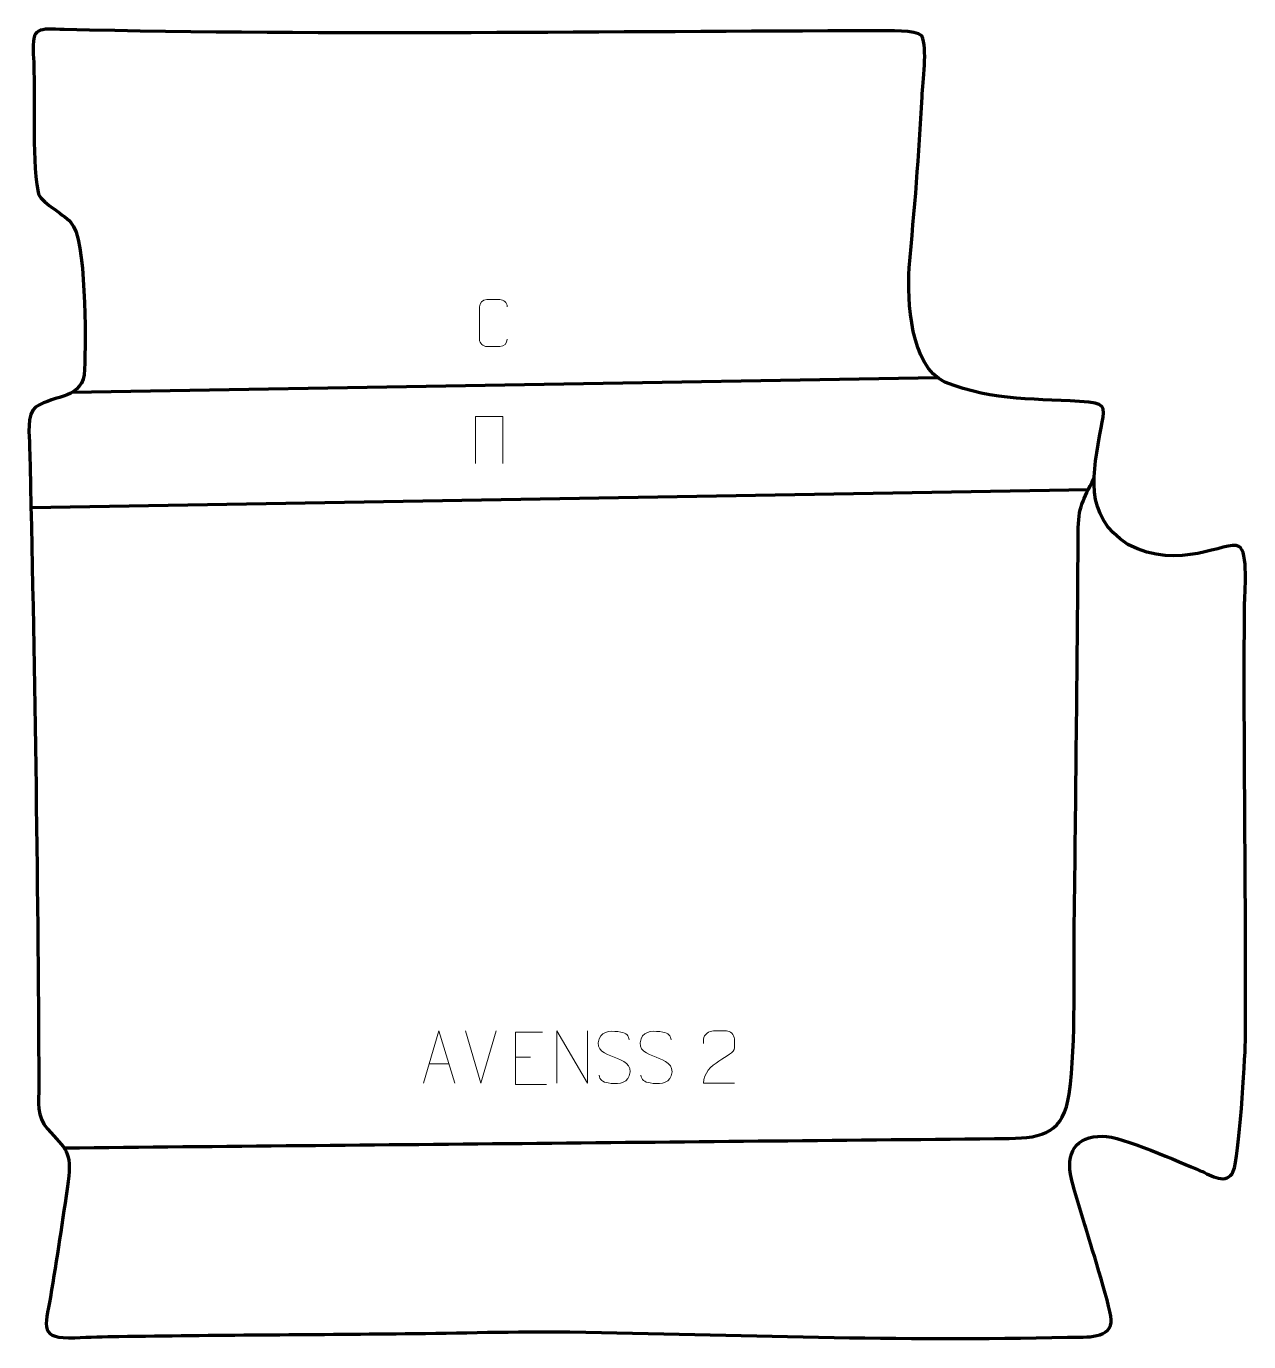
# Model space of a CAD drawing. Header units: millimetres. Extents: x -525 to 58, y 128 to 756.
import ezdxf

# ---------------------------------------------------------------- set-up
doc = ezdxf.new("R2010")
doc.units = ezdxf.units.MM
doc.header["$MEASUREMENT"] = 0
doc.layers.add('layer 1', color=7, linetype='Continuous', plot=False)
doc.layers.add('layer 2', color=7, linetype='Continuous')
doc.layers.add('layer 3', color=7, linetype='Continuous')

msp = doc.modelspace()

# ---------------------------------------------------------------- linework, layer by layer
at = {"layer": 'layer 1', "color": 250, "lineweight": 9}
for points, knots in [([(-295.8968, 606.2289), (-296.022, 604.1479), (-297.5242, 602.8227), (-299.4479, 602.813), (-299.4479, 602.813), (-301.5365, 602.8133), (-303.6251, 602.8133), (-305.7134, 602.813), (-305.7134, 602.813), (-307.4376, 602.7186), (-309.204, 604.4065), (-309.194, 606.2133), (-309.194, 606.2133), (-309.1936, 611.3815), (-309.1936, 616.5492), (-309.194, 621.7166), (-309.194, 621.7166), (-309.1902, 623.6317), (-307.6257, 625.1716), (-305.6978, 625.1595), (-305.6978, 625.1595), (-303.6148, 625.1595), (-301.5313, 625.1595), (-299.4479, 625.1595), (-299.4479, 625.1595), (-297.7044, 625.1913), (-295.9207, 623.8554), (-295.8968, 621.672)], [0, 0, 0, 0, 0.125, 0.125, 0.125, 0.125, 0.25, 0.25, 0.25, 0.25, 0.375, 0.375, 0.375, 0.375, 0.5, 0.5, 0.5, 0.5, 0.625, 0.625, 0.625, 0.625, 0.75, 0.75, 0.75, 0.75, 1, 1, 1, 1]), ([(-311.0889, 546.9823), (-311.0889, 546.9823), (-311.0889, 569.3326), (-311.0889, 569.3326), (-311.0889, 569.3326), (-311.0889, 569.3326), (-297.9706, 569.3326), (-297.9706, 569.3326), (-297.9706, 569.3326), (-297.9706, 569.3326), (-297.9706, 546.9823), (-297.9706, 546.9823)], [0, 0, 0, 0, 0.25, 0.25, 0.25, 0.25, 0.5, 0.5, 0.5, 0.5, 1, 1, 1, 1]), ([(-244.8937, 263.6761), (-249.142, 265.1465), (-254.0501, 266.9423), (-252.045, 272.4626), (-252.045, 272.4626), (-250.5415, 276.6025), (-245.3279, 276.214), (-241.7243, 275.6129), (-241.7243, 275.6129), (-238.8637, 275.1357), (-237.999, 273.9225), (-237.6884, 271.8384)], [0, 0, 0, 0, 0.25, 0.25, 0.25, 0.25, 0.5, 0.5, 0.5, 0.5, 1, 1, 1, 1]), ([(-224.8937, 263.6761), (-229.142, 265.1465), (-234.0501, 266.9423), (-232.045, 272.4626), (-232.045, 272.4626), (-230.5415, 276.6025), (-225.3279, 276.214), (-221.7243, 275.6129), (-221.7243, 275.6129), (-218.8637, 275.1357), (-217.999, 273.9225), (-217.6884, 271.8384)], [0, 0, 0, 0, 0.25, 0.25, 0.25, 0.25, 0.5, 0.5, 0.5, 0.5, 1, 1, 1, 1]), ([(-335.9483, 251.1994), (-335.9483, 251.1994), (-328.5773, 276.1529), (-328.5773, 276.1529), (-328.5773, 276.1529), (-328.5773, 276.1529), (-321.0074, 251.1994), (-321.0074, 251.1994)], [0, 0, 0, 0, 0.33333333, 0.33333333, 0.33333333, 0.33333333, 1, 1, 1, 1]), ([(-279.1879, 275.5558), (-279.1879, 275.5558), (-292.0618, 275.5558), (-292.0618, 275.5558), (-292.0618, 275.5558), (-292.0618, 275.5558), (-292.0618, 250.6022), (-292.0618, 250.6022), (-292.0618, 250.6022), (-292.0618, 250.6022), (-277.196, 250.6022), (-277.196, 250.6022)], [0, 0, 0, 0, 0.25, 0.25, 0.25, 0.25, 0.5, 0.5, 0.5, 0.5, 1, 1, 1, 1]), ([(-272.2211, 251.1994), (-272.2211, 251.1994), (-272.2211, 276.1529), (-272.2211, 276.1529), (-272.2211, 276.1529), (-272.2211, 276.1529), (-257.5663, 251.1994), (-257.5663, 251.1994), (-257.5663, 251.1994), (-257.5663, 251.1994), (-257.5663, 276.1529), (-257.5663, 276.1529)], [0, 0, 0, 0, 0.25, 0.25, 0.25, 0.25, 0.5, 0.5, 0.5, 0.5, 1, 1, 1, 1]), ([(-187.5223, 251.189), (-192.4367, 251.1893), (-197.3511, 251.1893), (-202.2652, 251.189), (-202.2652, 251.189), (-202.2652, 261.1213), (-187.6142, 263.7625), (-187.5223, 268.0728), (-187.5223, 268.0728), (-187.5226, 269.4969), (-187.5226, 270.9206), (-187.5223, 272.3439), (-187.5223, 272.3439), (-187.5392, 274.421), (-189.662, 276.1458), (-191.333, 276.1631), (-191.333, 276.1631), (-193.4062, 276.1627), (-195.4791, 276.1627), (-197.5515, 276.1631), (-197.5515, 276.1631), (-199.3736, 276.1796), (-202.1983, 274.3875), (-202.2652, 272.2939), (-202.2652, 272.2939), (-202.2652, 272.2939), (-202.2652, 270.2391), (-202.2652, 270.2391)], [0, 0, 0, 0, 0.125, 0.125, 0.125, 0.125, 0.25, 0.25, 0.25, 0.25, 0.375, 0.375, 0.375, 0.375, 0.5, 0.5, 0.5, 0.5, 0.625, 0.625, 0.625, 0.625, 0.75, 0.75, 0.75, 0.75, 1, 1, 1, 1]), ([(-244.8937, 263.676), (-240.8751, 262.0293), (-235.8456, 260.141), (-237.6796, 254.7807), (-237.6796, 254.7807), (-239.1394, 250.5143), (-244.0502, 250.771), (-247.7763, 251.3257), (-247.7763, 251.3257), (-250.5263, 251.7355), (-251.7472, 252.949), (-252.1252, 255.0612)], [0, 0, 0, 0, 0.25, 0.25, 0.25, 0.25, 0.5, 0.5, 0.5, 0.5, 1, 1, 1, 1]), ([(-224.8937, 263.676), (-220.8751, 262.0293), (-215.8456, 260.141), (-217.6796, 254.7807), (-217.6796, 254.7807), (-219.1394, 250.5143), (-224.0502, 250.771), (-227.7763, 251.3257), (-227.7763, 251.3257), (-230.5263, 251.7355), (-231.7472, 252.949), (-232.1252, 255.0612)], [0, 0, 0, 0, 0.25, 0.25, 0.25, 0.25, 0.5, 0.5, 0.5, 0.5, 1, 1, 1, 1])]:
    msp.add_open_spline(points, degree=3, knots=knots, dxfattribs=at)
for points in [[(-308.4778, 251.1993), (-308.4778, 251.1993), (-315.7996, 276.1529), (-315.7996, 276.1529)], [(-301.1559, 276.1529), (-301.1559, 276.1529), (-308.4777, 251.1993), (-308.4777, 251.1993)], [(-292.0618, 263.6761), (-292.0618, 263.6761), (-284.8937, 263.6761), (-284.8937, 263.6761)], [(-333.2257, 260.4488), (-333.2257, 260.4488), (-323.73, 260.4488), (-323.73, 260.4488)]]:
    msp.add_open_spline(points, degree=3, dxfattribs=at)
at = {"layer": 'layer 2', "color": 142, "lineweight": 158}
for points in [[(-90.4896, 587.8708), (-90.4896, 587.8708), (-503.7642, 580.8637), (-503.7642, 580.8637)], [(-18.5453, 534.337), (-18.5453, 534.337), (-523.2216, 525.754), (-523.2216, 525.754)]]:
    msp.add_open_spline(points, degree=3, dxfattribs=at)
msp.add_open_spline([(-507.1857, 220.3822), (-356.9063, 221.8471), (-206.6298, 223.284), (-56.3515, 224.8679), (-56.3515, 224.8679), (-40.1208, 225.039), (-30.3224, 227.883), (-27.7606, 246.0096), (-27.7606, 246.0096), (-24.255, 270.8135), (-25.9372, 306.3979), (-25.2021, 332.9625), (-25.2021, 332.9625), (-24.5908, 393.2593), (-23.7799, 453.6179), (-23.4688, 513.9099), (-23.4688, 513.9099), (-23.4023, 526.7868), (-21.2134, 528.913), (-15.8444, 540.0596)], degree=3, knots=[0, 0, 0, 0, 0.16666667, 0.16666667, 0.16666667, 0.16666667, 0.33333333, 0.33333333, 0.33333333, 0.33333333, 0.5, 0.5, 0.5, 0.5, 0.66666667, 0.66666667, 0.66666667, 0.66666667, 1, 1, 1, 1], dxfattribs=at)
at = {"layer": 'layer 3', "color": 242, "lineweight": 158}
msp.add_open_spline([(-502.3223, 129.7587), (-519.4524, 129.0144), (-516.5254, 134.6955), (-513.9941, 149.1299), (-513.9941, 149.1299), (-510.8931, 167.2566), (-508.0558, 186.0471), (-505.5357, 204.2699), (-505.5357, 204.2699), (-503.5477, 218.6449), (-506.7087, 219.7582), (-515.3873, 229.3608), (-515.3873, 229.3608), (-520.7336, 235.2764), (-519.4609, 242.32), (-519.4848, 249.7312), (-519.4848, 249.7312), (-519.9169, 351.1308), (-521.5435, 453.7055), (-523.8761, 555.1154), (-523.8761, 555.1154), (-524.004, 560.2133), (-525.4641, 570.5735), (-521.0114, 573.8888), (-521.0114, 573.8888), (-511.4993, 580.0994), (-498.1589, 577.483), (-497.6463, 591.8223), (-497.6463, 591.8223), (-497.1244, 606.4204), (-496.7846, 654.0112), (-504.1557, 662.0155), (-504.1557, 662.0155), (-508.4515, 666.6803), (-519.003, 671.6106), (-519.8553, 676.5126), (-519.8553, 676.5126), (-523.1235, 695.3073), (-520.9478, 721.6922), (-522.1222, 742.3851), (-522.1222, 742.3851), (-522.8984, 755.6123), (-519.5323, 754.3877), (-507.3346, 754.092), (-507.3346, 754.092), (-378.9537, 750.9799), (-247.4267, 753.292), (-118.8156, 753.4605), (-118.8156, 753.4605), (-114.3753, 753.4663), (-100.8814, 753.9401), (-98.1122, 751.0209), (-98.1122, 751.0209), (-95.2425, 745.2272), (-97.5764, 729.2657), (-97.9578, 721.9435), (-97.9578, 721.9435), (-99.3984, 694.2857), (-101.5095, 667.8655), (-104.1948, 640.313), (-104.1948, 640.313), (-104.8784, 624.5223), (-103.7311, 593.4439), (-87.0654, 585.8306), (-87.0654, 585.8306), (-63.5426, 576.3414), (-42.5805, 578.1645), (-18.2994, 576.2214), (-18.2994, 576.2214), (-9.24, 575.4964), (-11.2139, 571.965), (-12.5429, 563.9464), (-12.5429, 563.9464), (-16.2448, 542.621), (-21.3769, 522.2069), (0.266, 508.3383), (0.266, 508.3383), (24.9026, 495.2659), (46.9731, 510.3514), (53.243, 507.4218), (53.243, 507.4218), (57.9216, 505.2358), (55.9734, 484.6894), (55.927, 479.2023), (55.927, 479.2023), (55.3901, 409.8703), (56.8067, 340.533), (56.3437, 271.2587), (56.3437, 271.2587), (56.1863, 261.4795), (53.3834, 215.9574), (50.567, 209.1883), (50.567, 209.1883), (47.6893, 202.2718), (39.9603, 207.2604), (34.8224, 209.4473), (34.8224, 209.4473), (25.1469, 213.5173), (-2.7658, 225.9226), (-11.7614, 225.9372), (-11.7614, 225.9372), (-24.8675, 225.9584), (-29.5775, 217.765), (-26.6526, 205.5892), (-26.6526, 205.5892), (-24.7558, 197.6932), (-21.6178, 188.6861), (-19.3469, 180.596), (-19.3469, 180.596), (-17.2408, 173.2358), (-7.0399, 142.0064), (-7.7261, 136.9874), (-7.7261, 136.9874), (-8.8722, 128.605), (-21.9996, 130.2447), (-28.5531, 130.0641), (-28.5531, 130.0641), (-108.7462, 127.8543), (-186.0124, 131.3562), (-265.9976, 132.5005), (-265.9976, 132.5005), (-291.9488, 132.8184), (-318.6509, 131.9743), (-344.6996, 131.7047), (-344.6996, 131.7047), (-390.1967, 131.2338), (-435.9093, 131.092), (-481.3726, 130.3538), (-481.3726, 130.3538), (-488.3659, 130.2403), (-495.334, 130.052), (-502.3223, 129.7587)], degree=3, knots=[0, 0, 0, 0, 0.02941176, 0.02941176, 0.02941176, 0.02941176, 0.05882353, 0.05882353, 0.05882353, 0.05882353, 0.08823529, 0.08823529, 0.08823529, 0.08823529, 0.11764706, 0.11764706, 0.11764706, 0.11764706, 0.14705882, 0.14705882, 0.14705882, 0.14705882, 0.17647059, 0.17647059, 0.17647059, 0.17647059, 0.20588235, 0.20588235, 0.20588235, 0.20588235, 0.23529412, 0.23529412, 0.23529412, 0.23529412, 0.26470588, 0.26470588, 0.26470588, 0.26470588, 0.29411765, 0.29411765, 0.29411765, 0.29411765, 0.32352941, 0.32352941, 0.32352941, 0.32352941, 0.35294118, 0.35294118, 0.35294118, 0.35294118, 0.38235294, 0.38235294, 0.38235294, 0.38235294, 0.41176471, 0.41176471, 0.41176471, 0.41176471, 0.44117647, 0.44117647, 0.44117647, 0.44117647, 0.47058824, 0.47058824, 0.47058824, 0.47058824, 0.5, 0.5, 0.5, 0.5, 0.52941176, 0.52941176, 0.52941176, 0.52941176, 0.55882353, 0.55882353, 0.55882353, 0.55882353, 0.58823529, 0.58823529, 0.58823529, 0.58823529, 0.61764706, 0.61764706, 0.61764706, 0.61764706, 0.64705882, 0.64705882, 0.64705882, 0.64705882, 0.67647059, 0.67647059, 0.67647059, 0.67647059, 0.70588235, 0.70588235, 0.70588235, 0.70588235, 0.73529412, 0.73529412, 0.73529412, 0.73529412, 0.76470588, 0.76470588, 0.76470588, 0.76470588, 0.79411765, 0.79411765, 0.79411765, 0.79411765, 0.82352941, 0.82352941, 0.82352941, 0.82352941, 0.85294118, 0.85294118, 0.85294118, 0.85294118, 0.88235294, 0.88235294, 0.88235294, 0.88235294, 0.91176471, 0.91176471, 0.91176471, 0.91176471, 0.94117647, 0.94117647, 0.94117647, 0.94117647, 1, 1, 1, 1], dxfattribs=at)

doc.saveas('drawing.dxf')
